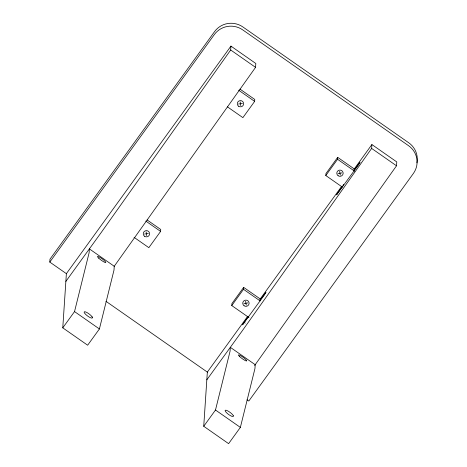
<?xml version="1.0" encoding="UTF-8"?>
<svg xmlns="http://www.w3.org/2000/svg" width="467" height="467" viewBox="0 0 467 467"><rect width="100%" height="100%" fill="white"/><g stroke="black" fill="none" stroke-linecap="round" stroke-linejoin="round"><path stroke-width="0.7" d="M66.524 273.761L49.794 262.08L49.987 259.173L214.551 31.633A20.326 19.953 3.8 0 1 242.893 26.963L408.724 142.768A20.326 19.953 3.8 0 1 416.926 162.86M62.776 327.846L74.533 311.588L89.115 252.764L89.372 248.893L114.246 266.266L113.989 270.136L99.407 328.961L87.65 345.212L62.776 327.846L66.378 273.656L230.943 46.116L255.817 63.489L255.56 67.359L114.106 266.459M134.041 237.324L148.845 247.662L160.601 231.41L160.73 229.472L147.111 219.963M203.735 426.278L215.491 410.026L230.073 351.202L230.33 347.331L255.204 364.698L254.947 368.568L240.365 427.398L228.608 443.65L203.735 426.278L207.336 372.094L247.516 316.538M65.859 281.403L101.123 232.642L230.686 49.987L230.943 46.116M248.94 317.56L231.766 305.564L231.895 303.626L243.646 287.374L260.23 298.956L260.166 299.925M227.487 106.885L242.887 117.637L254.643 101.386L254.772 99.448L239.962 89.109M231.766 305.564L243.517 289.312L243.646 287.374M342.387 187.121L325.803 175.539L325.931 173.607L337.688 157.35L354.266 168.931L354.202 169.9M325.803 175.539L337.559 159.288L337.688 157.35M206.817 379.834L242.081 331.074L371.644 148.424L371.901 144.554L396.775 161.926L396.518 165.797L254.638 365.486M248.199 316.468L242.542 324.845L264.509 294.8L265.968 292.225L259.956 300.217M49.794 262.08L214.359 34.54A20.326 19.953 3.8 0 1 242.7 29.865L408.532 145.675A20.326 19.953 3.8 0 1 413.359 173.508L248.794 401.048L246.996 399.793M259.909 299.4L341.552 186.514M353.951 169.375L371.901 144.554M342.241 186.444L336.584 194.821L358.551 164.775L360.01 162.201L353.992 170.192M342.871 185.574L343.712 184.412M238.544 104.036L242.402 103.405M338.044 173.52L341.902 172.889M144.501 234.06L148.36 233.424M244.002 303.544L247.86 302.908M230.686 49.987L255.56 67.359M371.644 148.424L396.518 165.797M238.649 90.219L254.643 101.386M337.559 159.288L354.733 171.284M145.797 221.066L160.601 231.41M243.517 289.312L260.101 300.894M244.002 322.271L245.187 323.1M105.968 301.308L207.558 372.252M74.533 311.588L99.407 328.961M215.491 410.026L240.365 427.398M233.342 415.817L233.01 415.204A5.09 1.278 36.4 0 0 226.168 410.254A5.09 1.278 36.4 0 0 227.867 413.902L228.923 414.702A5.096 1.278 36.4 0 0 233.337 415.811M92.052 316.766L92.384 317.379M339.643 171.307L340.297 175.102M240.143 101.824L240.803 105.618M245.601 301.332L246.261 305.12M146.107 231.848L146.761 235.637M92.378 317.373A5.096 1.278 36.4 0 1 87.965 316.27L86.903 315.47A5.096 1.278 36.4 0 1 85.181 311.804A5.096 1.278 36.4 0 1 92.04 316.766M239.659 356.59A5.084 0.823 35.9 0 0 246.629 360.997A5.084 0.823 35.9 0 0 241.626 356.268A5.084 0.823 35.9 0 0 239.659 356.59M98.7 258.152A5.084 0.823 35.9 0 0 105.67 262.559A5.084 0.823 35.9 0 0 100.668 257.831A5.084 0.823 35.9 0 0 98.7 258.152M338.137 175.744A3.176 3.117 3.8 0 0 343.134 173.502A3.176 3.117 3.8 0 0 338.645 170.367A3.176 3.117 3.8 0 0 338.137 175.744M244.095 305.768A3.176 3.117 3.8 0 0 249.098 303.527A3.176 3.117 3.8 0 0 244.609 300.392A3.176 3.117 3.8 0 0 244.095 305.768M144.595 236.284A3.176 3.117 3.8 0 0 149.598 234.043A3.176 3.117 3.8 0 0 145.109 230.908A3.176 3.117 3.8 0 0 144.595 236.284M238.637 106.26A3.176 3.117 3.8 0 0 243.634 104.018A3.176 3.117 3.8 0 0 239.145 100.884A3.176 3.117 3.8 0 0 238.637 106.26"/></g></svg>
